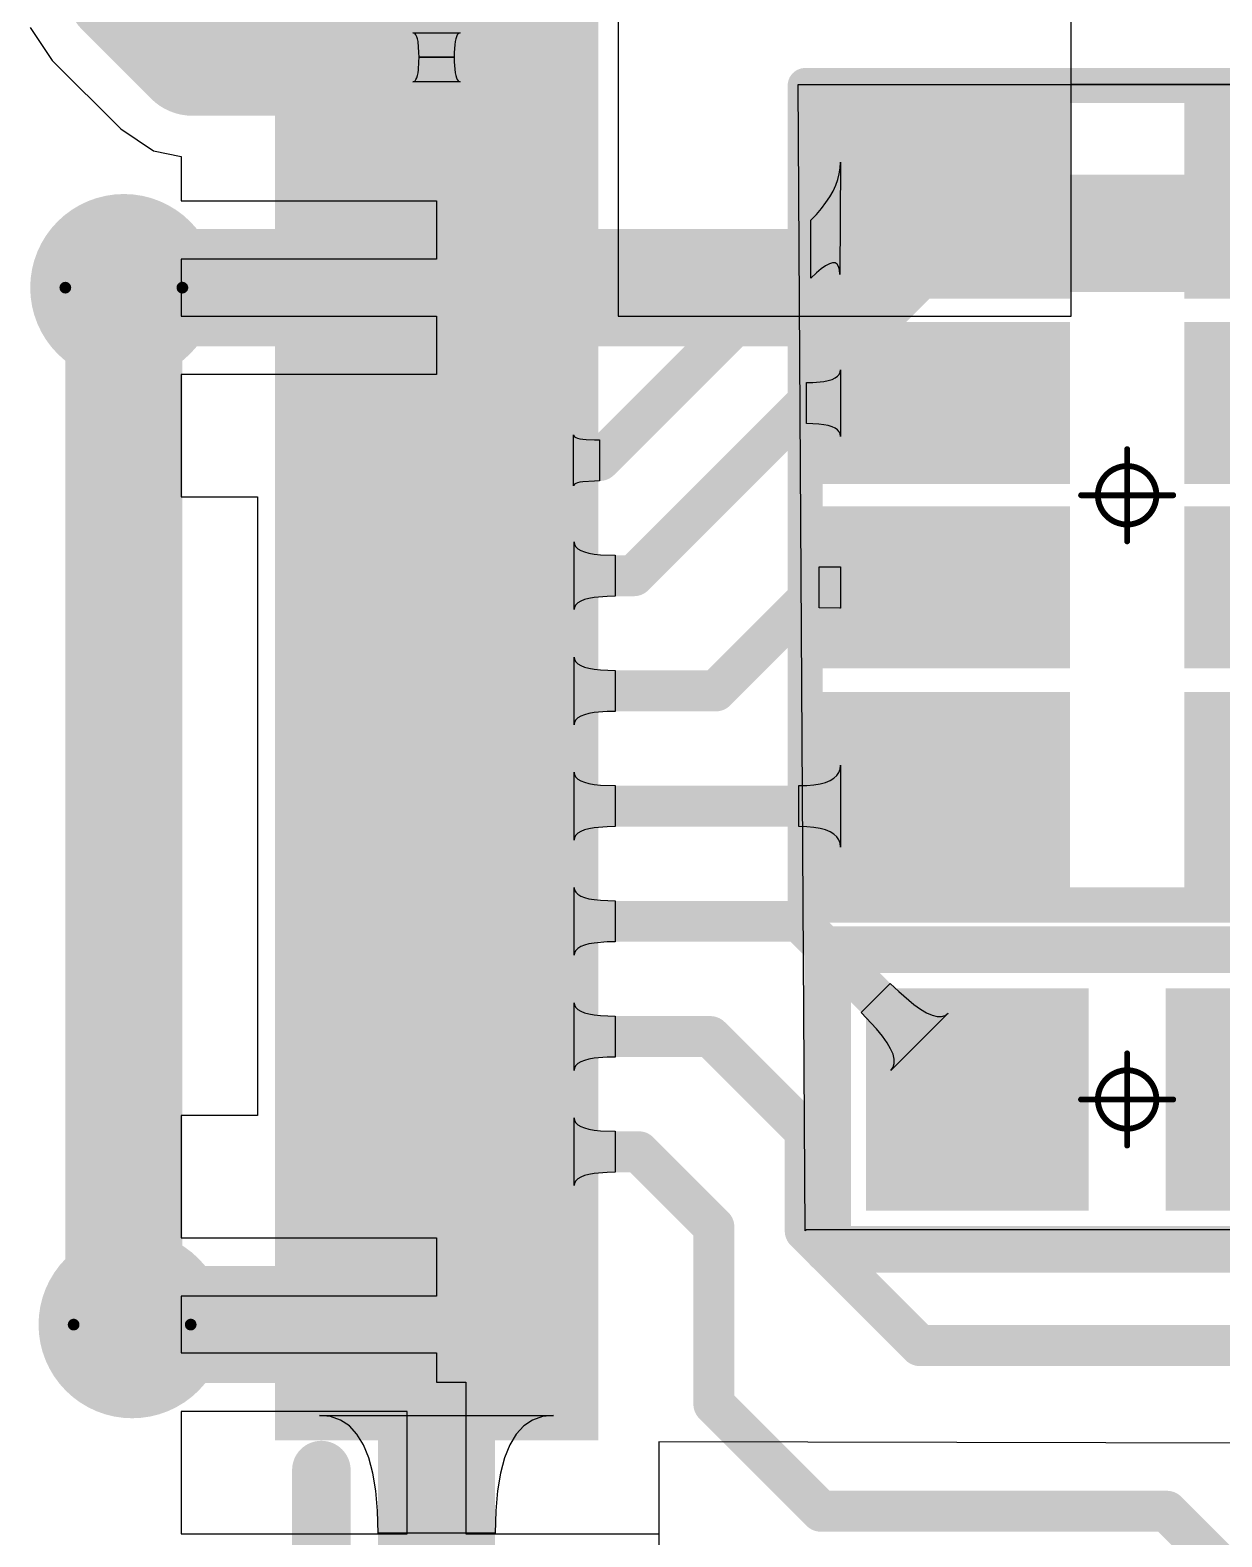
# Model space of a CAD drawing. Header units: millimetres. Extents: x -1.72 to 0.75, y -0.35 to 1.04.
# Drawn here: x 0.1426 to 0.3462, y 0.2206 to 0.4781 of the extents above; entities that cross this region are included whole.
import ezdxf

# ---------------------------------------------------------------- set-up
doc = ezdxf.new("R2010")
doc.units = ezdxf.units.MM
doc.header["$MEASUREMENT"] = 0
for name, color, linetype in [('BottomLayer', 5, 'Continuous'), ('BottomSolder', 6, 'Continuous'), ('DrillDrawing', 1, 'Continuous'), ('Mechanical15', 56, 'Continuous'), ('MultiLayer', 9, 'Continuous'), ('TopLayer', 1, 'Continuous'), ('TopOverlay', 2, 'Continuous'), ('TopPaste', 8, 'Continuous'), ('TopSolder', 216, 'Continuous'), ('ViaHoleLayer', 16, 'Continuous')]:
    doc.layers.add(name, color=color, linetype=linetype)

# ---------------------------------------------------------------- blocks, each defined once
blk = doc.blocks.new('R_0603_L_43')
at = {"layer": 'Mechanical15', "const_width": 0.001}
for points in [[(0, -0.007874), (0, 0.007874)], [(-0.007874, 0), (0.007874, 0)]]:
    blk.add_lwpolyline(points, dxfattribs=at)
at = {"layer": 'Mechanical15'}
for points, const_width in [([(-0.00025, 0.007874, 1), (0.00025, 0.007874, 1)], 0.0005), ([(0.005, 0, 1), (-0.005, 0, 1)], 0.001), ([(-0.008124, 0, 1), (-0.007624, 0, 1)], 0.0005), ([(-0.00525, 0, 1), (-0.00475, 0, 1)], 0.0005), ([(0.00475, 0, 1), (0.00525, 0, 1)], 0.0005), ([(0.007624, 0, 1), (0.008124, 0, 1)], 0.0005), ([(-0.00025, -0.007874, 1), (0.00025, -0.007874, 1)], 0.0005)]:
    blk.add_lwpolyline(points, format="xyb", close=True, dxfattribs=dict(at, const_width=const_width))
at = {"layer": 'TopLayer'}
for points in [[(-0.0405938, -0.0150032), (-0.0105938, -0.0150032), (-0.0405938, 0.0149968), (-0.0105938, 0.0149968)], [(0.0105874, -0.0150032), (0.0405874, -0.0150032), (0.0105874, 0.0149968), (0.0405874, 0.0149968)]]:
    blk.add_solid(points, dxfattribs=at)
at = {"layer": 'TopOverlay', "const_width": 0.008}
for points in [[(-0.0511843, -0.0255938), (-0.0511843, 0.0255874)], [(-0.0511843, 0.0255874), (0.0511779, 0.0255874)], [(0.0511779, -0.0255938), (0.0511779, 0.0255874)], [(-0.0511843, -0.0255938), (0.0511779, -0.0255938)]]:
    blk.add_lwpolyline(points, dxfattribs=at)
at = {"layer": 'TopOverlay', "const_width": 0.004}
for points in [[(-0.0531843, 0.0255874, 1), (-0.0491843, 0.0255874, 1)], [(-0.0531843, 0.0255874, 1), (-0.0491843, 0.0255874, 1)], [(0.0491779, 0.0255874, 1), (0.0531779, 0.0255874, 1)], [(0.0491779, 0.0255874, 1), (0.0531779, 0.0255874, 1)], [(-0.0531843, -0.0255938, 1), (-0.0491843, -0.0255938, 1)], [(-0.0531843, -0.0255938, 1), (-0.0491843, -0.0255938, 1)], [(0.0491779, -0.0255938, 1), (0.0531779, -0.0255938, 1)], [(0.0491779, -0.0255938, 1), (0.0531779, -0.0255938, 1)]]:
    blk.add_lwpolyline(points, format="xyb", close=True, dxfattribs=at)
at = {"layer": 'TopPaste'}
for points in [[(-0.0405938, -0.0150032), (-0.0105938, -0.0150032), (-0.0405938, 0.0149968), (-0.0105938, 0.0149968)], [(0.0105874, -0.0150032), (0.0405874, -0.0150032), (0.0105874, 0.0149968), (0.0405874, 0.0149968)]]:
    blk.add_solid(points, dxfattribs=at)
at = {"layer": 'TopSolder'}
for points in [[(-0.0445938, -0.0190032), (-0.0065938, -0.0190032), (-0.0445938, 0.0189968), (-0.0065938, 0.0189968)], [(0.0065874, -0.0190032), (0.0445874, -0.0190032), (0.0065874, 0.0189968), (0.0445874, 0.0189968)]]:
    blk.add_solid(points, dxfattribs=at)
blk = doc.blocks.new('RCA_8P4R_0603_44')
at = {"layer": 'Mechanical15', "const_width": 0.001}
for points in [[(0, -0.007874), (0, 0.007874)], [(0.007874, 0), (-0.007874, 0)]]:
    blk.add_lwpolyline(points, dxfattribs=at)
at = {"layer": 'Mechanical15'}
for points, const_width in [([(-0.00025, 0.007874, 1), (0.00025, 0.007874, 1)], 0.0005), ([(0.005, 0, 1), (-0.005, 0, 1)], 0.001), ([(-0.008124, 0, 1), (-0.007624, 0, 1)], 0.0005), ([(-0.00525, 0, 1), (-0.00475, 0, 1)], 0.0005), ([(0.00475, 0, 1), (0.00525, 0, 1)], 0.0005), ([(0.007624, 0, 1), (0.008124, 0, 1)], 0.0005), ([(-0.00025, -0.007874, 1), (0.00025, -0.007874, 1)], 0.0005)]:
    blk.add_lwpolyline(points, format="xyb", close=True, dxfattribs=dict(at, const_width=const_width))
at = {"layer": 'TopLayer'}
for points in [[(-0.0375985, 0.0492125), (-0.0631891, 0.0492125), (-0.0375985, 0.0137795), (-0.0631891, 0.0137795)], [(-0.0059056, 0.0492125), (-0.0255906, 0.0492125), (-0.0059056, 0.0137795), (-0.0255906, 0.0137795)], [(0.0255905, 0.0492125), (0.0059055, 0.0492125), (0.0255905, 0.0137795), (0.0059055, 0.0137795)], [(0.063189, 0.0492125), (0.0375984, 0.0492125), (0.063189, 0.0137795), (0.0375984, 0.0137795)], [(-0.0375985, -0.0137796), (-0.0631891, -0.0137796), (-0.0375985, -0.0492126), (-0.0631891, -0.0492126)], [(-0.0059056, -0.0137796), (-0.0255906, -0.0137796), (-0.0059056, -0.0492126), (-0.0255906, -0.0492126)], [(0.0255905, -0.0137796), (0.0059055, -0.0137796), (0.0255905, -0.0492126), (0.0059055, -0.0492126)], [(0.063189, -0.0137796), (0.0375984, -0.0137796), (0.063189, -0.0492126), (0.0375984, -0.0492126)]]:
    blk.add_solid(points, dxfattribs=at)
at = {"layer": 'TopOverlay', "const_width": 0.006}
for points in [[(-0.07, -0.055), (-0.07, 0.055)], [(0.07, 0.055), (-0.07, 0.055)], [(0.07, -0.055), (0.07, 0.055)], [(0.07, -0.055), (-0.07, -0.055)]]:
    blk.add_lwpolyline(points, dxfattribs=at)
at = {"layer": 'TopOverlay', "const_width": 0.003}
for points in [[(-0.0715, 0.055, 1), (-0.0685, 0.055, 1)], [(-0.0715, 0.055, 1), (-0.0685, 0.055, 1)], [(0.0685, 0.055, 1), (0.0715, 0.055, 1)], [(0.0685, 0.055, 1), (0.0715, 0.055, 1)], [(-0.0715, -0.055, 1), (-0.0685, -0.055, 1)], [(-0.0715, -0.055, 1), (-0.0685, -0.055, 1)], [(0.0685, -0.055, 1), (0.0715, -0.055, 1)], [(0.0685, -0.055, 1), (0.0715, -0.055, 1)]]:
    blk.add_lwpolyline(points, format="xyb", close=True, dxfattribs=at)
at = {"layer": 'TopPaste'}
for points in [[(-0.0375985, 0.0492125), (-0.0631891, 0.0492125), (-0.0375985, 0.0137795), (-0.0631891, 0.0137795)], [(-0.0059056, 0.0492125), (-0.0255906, 0.0492125), (-0.0059056, 0.0137795), (-0.0255906, 0.0137795)], [(0.0255905, 0.0492125), (0.0059055, 0.0492125), (0.0255905, 0.0137795), (0.0059055, 0.0137795)], [(0.063189, 0.0492125), (0.0375984, 0.0492125), (0.063189, 0.0137795), (0.0375984, 0.0137795)], [(-0.0375985, -0.0137796), (-0.0631891, -0.0137796), (-0.0375985, -0.0492126), (-0.0631891, -0.0492126)], [(-0.0059056, -0.0137796), (-0.0255906, -0.0137796), (-0.0059056, -0.0492126), (-0.0255906, -0.0492126)], [(0.0255905, -0.0137796), (0.0059055, -0.0137796), (0.0255905, -0.0492126), (0.0059055, -0.0492126)], [(0.063189, -0.0137796), (0.0375984, -0.0137796), (0.063189, -0.0492126), (0.0375984, -0.0492126)]]:
    blk.add_solid(points, dxfattribs=at)
at = {"layer": 'TopSolder'}
for points in [[(-0.0335985, 0.0532125), (-0.0671891, 0.0532125), (-0.0335985, 0.0097795), (-0.0671891, 0.0097795)], [(-0.0019056, 0.0532125), (-0.0295906, 0.0532125), (-0.0019056, 0.0097795), (-0.0295906, 0.0097795)], [(0.0295905, 0.0532125), (0.0019055, 0.0532125), (0.0295905, 0.0097795), (0.0019055, 0.0097795)], [(0.067189, 0.0532125), (0.0335984, 0.0532125), (0.067189, 0.0097795), (0.0335984, 0.0097795)], [(-0.0335985, -0.0097796), (-0.0671891, -0.0097796), (-0.0335985, -0.0532126), (-0.0671891, -0.0532126)], [(-0.0019056, -0.0097796), (-0.0295906, -0.0097796), (-0.0019056, -0.0532126), (-0.0295906, -0.0532126)], [(0.0295905, -0.0097796), (0.0019055, -0.0097796), (0.0295905, -0.0532126), (0.0019055, -0.0532126)], [(0.067189, -0.0097796), (0.0335984, -0.0097796), (0.067189, -0.0532126), (0.0335984, -0.0532126)]]:
    blk.add_solid(points, dxfattribs=at)
blk = doc.blocks.new('FPC_SMD_P0_50_14P_QCHF_SM_H2_0_45')
at = {"layer": 'TopLayer'}
for points in [[(-0.1220445, -0.038388), (-0.1338555, -0.038388), (-0.1220445, -0.085632), (-0.1338555, -0.085632)], [(-0.1023645, -0.038388), (-0.1141755, -0.038388), (-0.1023645, -0.085632), (-0.1141755, -0.085632)], [(-0.0826745, -0.038388), (-0.0944855, -0.038388), (-0.0826745, -0.085632), (-0.0944855, -0.085632)], [(-0.0629945, -0.038388), (-0.0748055, -0.038388), (-0.0629945, -0.085632), (-0.0748055, -0.085632)], [(-0.0433045, -0.038388), (-0.0551155, -0.038388), (-0.0433045, -0.085632), (-0.0551155, -0.085632)], [(-0.0236245, -0.038388), (-0.0354355, -0.038388), (-0.0236245, -0.085632), (-0.0354355, -0.085632)], [(-0.0039345, -0.038388), (-0.0157455, -0.038388), (-0.0039345, -0.085632), (-0.0157455, -0.085632)], [(0.0157455, -0.038388), (0.0039345, -0.038388), (0.0157455, -0.085632), (0.0039345, -0.085632)], [(0.0354355, -0.038388), (0.0236245, -0.038388), (0.0354355, -0.085632), (0.0236245, -0.085632)], [(0.0551155, -0.038388), (0.0433045, -0.038388), (0.0551155, -0.085632), (0.0433045, -0.085632)], [(0.0748055, -0.038388), (0.0629945, -0.038388), (0.0748055, -0.085632), (0.0629945, -0.085632)], [(0.0944855, -0.038388), (0.0826745, -0.038388), (0.0944855, -0.085632), (0.0826745, -0.085632)], [(0.1141755, -0.038388), (0.1023645, -0.038388), (0.1141755, -0.085632), (0.1023645, -0.085632)]]:
    blk.add_solid(points, dxfattribs=at)
at = {"layer": 'TopOverlay', "const_width": 0.01}
blk.add_lwpolyline([(-0.208662, -0.042325), (-0.142959, -0.042325)], dxfattribs=at)
at = {"layer": 'TopOverlay', "const_width": 0.005}
blk.add_lwpolyline([(-0.145459, -0.042325, 1), (-0.140459, -0.042325, 1)], format="xyb", close=True, dxfattribs=at)
at = {"layer": 'TopPaste'}
for points in [[(-0.1220445, -0.038388), (-0.1338555, -0.038388), (-0.1220445, -0.085632), (-0.1338555, -0.085632)], [(-0.1023645, -0.038388), (-0.1141755, -0.038388), (-0.1023645, -0.085632), (-0.1141755, -0.085632)], [(-0.0826745, -0.038388), (-0.0944855, -0.038388), (-0.0826745, -0.085632), (-0.0944855, -0.085632)], [(-0.0629945, -0.038388), (-0.0748055, -0.038388), (-0.0629945, -0.085632), (-0.0748055, -0.085632)], [(-0.0433045, -0.038388), (-0.0551155, -0.038388), (-0.0433045, -0.085632), (-0.0551155, -0.085632)], [(-0.0236245, -0.038388), (-0.0354355, -0.038388), (-0.0236245, -0.085632), (-0.0354355, -0.085632)], [(-0.0039345, -0.038388), (-0.0157455, -0.038388), (-0.0039345, -0.085632), (-0.0157455, -0.085632)], [(0.0157455, -0.038388), (0.0039345, -0.038388), (0.0157455, -0.085632), (0.0039345, -0.085632)], [(0.0354355, -0.038388), (0.0236245, -0.038388), (0.0354355, -0.085632), (0.0236245, -0.085632)], [(0.0551155, -0.038388), (0.0433045, -0.038388), (0.0551155, -0.085632), (0.0433045, -0.085632)], [(0.0748055, -0.038388), (0.0629945, -0.038388), (0.0748055, -0.085632), (0.0629945, -0.085632)], [(0.0944855, -0.038388), (0.0826745, -0.038388), (0.0944855, -0.085632), (0.0826745, -0.085632)], [(0.1141755, -0.038388), (0.1023645, -0.038388), (0.1141755, -0.085632), (0.1023645, -0.085632)]]:
    blk.add_solid(points, dxfattribs=at)
at = {"layer": 'TopSolder'}
for points in [[(-0.1180445, -0.034388), (-0.1378555, -0.034388), (-0.1180445, -0.089632), (-0.1378555, -0.089632)], [(-0.0983645, -0.034388), (-0.1181755, -0.034388), (-0.0983645, -0.089632), (-0.1181755, -0.089632)], [(-0.0786745, -0.034388), (-0.0984855, -0.034388), (-0.0786745, -0.089632), (-0.0984855, -0.089632)], [(-0.0589945, -0.034388), (-0.0788055, -0.034388), (-0.0589945, -0.089632), (-0.0788055, -0.089632)], [(-0.0393045, -0.034388), (-0.0591155, -0.034388), (-0.0393045, -0.089632), (-0.0591155, -0.089632)], [(-0.0196245, -0.034388), (-0.0394355, -0.034388), (-0.0196245, -0.089632), (-0.0394355, -0.089632)], [(6.55e-05, -0.034388), (-0.0197455, -0.034388), (6.55e-05, -0.089632), (-0.0197455, -0.089632)], [(0.0197455, -0.034388), (-6.55e-05, -0.034388), (0.0197455, -0.089632), (-6.55e-05, -0.089632)], [(0.0394355, -0.034388), (0.0196245, -0.034388), (0.0394355, -0.089632), (0.0196245, -0.089632)], [(0.0591155, -0.034388), (0.0393045, -0.034388), (0.0591155, -0.089632), (0.0393045, -0.089632)], [(0.0788055, -0.034388), (0.0589945, -0.034388), (0.0788055, -0.089632), (0.0589945, -0.089632)], [(0.0984855, -0.034388), (0.0786745, -0.034388), (0.0984855, -0.089632), (0.0786745, -0.089632)], [(0.1181755, -0.034388), (0.0983645, -0.034388), (0.1181755, -0.089632), (0.0983645, -0.089632)]]:
    blk.add_solid(points, dxfattribs=at)

msp = doc.modelspace()

# ---------------------------------------------------------------- linework, layer by layer
at = {"layer": 'BottomLayer', "const_width": 0.02}
for points in [[(0.2839919, 0.434055), (0.2932702, 0.4433333)], [(0.2932702, 0.4433333), (0.4357476, 0.4433333)], [(0.1585785, 0.434055), (0.2839919, 0.434055)]]:
    msp.add_lwpolyline(points, dxfattribs=at)
at = {"layer": 'BottomLayer'}
for points, const_width in [([(0.2882702, 0.4433333, 1), (0.2982702, 0.4433333, 1)], 0.01), ([(0.2882702, 0.4433333, 1), (0.2982702, 0.4433333, 1)], 0.01), ([(0.1525785, 0.434055, 1), (0.1645785, 0.434055, 1)], 0.012), ([(0.1535785, 0.434055, 1), (0.1635785, 0.434055, 1)], 0.01), ([(0.2789919, 0.434055, 1), (0.2889919, 0.434055, 1)], 0.01), ([(0.2789919, 0.434055, 1), (0.2889919, 0.434055, 1)], 0.01), ([(0.154, 0.25689, 1), (0.166, 0.25689, 1)], 0.012)]:
    msp.add_lwpolyline(points, format="xyb", close=True, dxfattribs=dict(at, const_width=const_width))
at = {"layer": 'BottomSolder', "const_width": 0.016}
for points in [[(0.1505785, 0.434055, 1), (0.1665785, 0.434055, 1)], [(0.152, 0.25689, 1), (0.168, 0.25689, 1)]]:
    msp.add_lwpolyline(points, format="xyb", close=True, dxfattribs=at)
at = {"layer": 'DrillDrawing'}
for points, const_width in [([(0.1685785, 0.434055, 1), (0.1485785, 0.434055, 1)], 0.002), ([(0.1480785, 0.434055, 1), (0.1490785, 0.434055, 1)], 0.001), ([(0.1680785, 0.434055, 1), (0.1690785, 0.434055, 1)], 0.001), ([(0.17, 0.25689, 1), (0.15, 0.25689, 1)], 0.002), ([(0.1495, 0.25689, 1), (0.1505, 0.25689, 1)], 0.001), ([(0.1695, 0.25689, 1), (0.1705, 0.25689, 1)], 0.001)]:
    msp.add_lwpolyline(points, format="xyb", close=True, dxfattribs=dict(at, const_width=const_width))
at = {"layer": 'MultiLayer', "const_width": 0.012}
for points in [[(0.1525785, 0.434055, 1), (0.1645785, 0.434055, 1)], [(0.154, 0.25689, 1), (0.166, 0.25689, 1)]]:
    msp.add_lwpolyline(points, format="xyb", close=True, dxfattribs=at)
at = {"layer": 'TopLayer'}
for p, q in [((0.3204094, 0.4292116), (0.3204094, 0.5079532)), ((0.3204094, 0.4687743), (0.3204094, 0.5079532)), ((0.2430347, 0.4912192), (0.2430347, 0.4292116)), ((0.1425649, 0.4785077), (0.1463222, 0.4728845)), ((0.2081546, 0.4775592), (0.207954, 0.477601)), ((0.207954, 0.477601), (0.216066, 0.477601)), ((0.2083342, 0.477434), (0.2081546, 0.4775592)), ((0.2084926, 0.4772252), (0.2083342, 0.477434)), ((0.2086298, 0.4769328), (0.2084926, 0.4772252)), ((0.208746, 0.476557), (0.2086298, 0.4769328)), ((0.208841, 0.4760976), (0.208746, 0.476557)), ((0.215274, 0.476557), (0.215179, 0.4760976)), ((0.2153902, 0.4769328), (0.215274, 0.476557)), ((0.2155274, 0.4772252), (0.2153902, 0.4769328)), ((0.2156858, 0.477434), (0.2155274, 0.4772252)), ((0.2158654, 0.4775592), (0.2156858, 0.477434)), ((0.216066, 0.477601), (0.2158654, 0.4775592)), ((0.2089994, 0.4742184), (0.208841, 0.4760976)), ((0.20901, 0.473425), (0.2089994, 0.4742184)), ((0.2150206, 0.4742184), (0.21501, 0.473425)), ((0.215105, 0.4755548), (0.2150206, 0.4742184)), ((0.215179, 0.4760976), (0.215105, 0.4755548)), ((0.1463222, 0.4728845), (0.158038, 0.4611687)), ((0.2088407, 0.4707511), (0.2089148, 0.4712942)), ((0.2089148, 0.4712942), (0.2089994, 0.4726312)), ((0.2089994, 0.4726312), (0.20901, 0.473425)), ((0.21501, 0.473425), (0.20901, 0.473425)), ((0.20901, 0.473425), (0.21501, 0.473425)), ((0.21501, 0.473425), (0.21201, 0.473425)), ((0.21201, 0.473425), (0.21201, 0.473425)), ((0.21201, 0.473425), (0.21501, 0.473425)), ((0.21501, 0.473425), (0.21201, 0.473425)), ((0.21201, 0.473425), (0.21201, 0.473425)), ((0.21201, 0.473425), (0.21501, 0.473425)), ((0.21501, 0.473425), (0.21501, 0.473425)), ((0.21501, 0.473425), (0.21501, 0.473425)), ((0.21501, 0.473425), (0.21501, 0.473425)), ((0.21501, 0.473425), (0.21501, 0.473425)), ((0.21501, 0.473425), (0.21501, 0.473425)), ((0.21501, 0.473425), (0.21501, 0.473425)), ((0.21501, 0.473425), (0.21501, 0.473425)), ((0.21501, 0.473425), (0.21501, 0.473425)), ((0.21501, 0.473425), (0.21501, 0.473425)), ((0.21501, 0.473425), (0.21501, 0.473425)), ((0.21501, 0.473425), (0.2150206, 0.4726312)), ((0.21501, 0.473425), (0.21501, 0.473425)), ((0.21501, 0.473425), (0.21501, 0.473425)), ((0.21501, 0.473425), (0.21501, 0.473425)), ((0.21501, 0.473425), (0.21501, 0.473425)), ((0.21501, 0.473425), (0.21501, 0.473425)), ((0.21501, 0.473425), (0.21501, 0.473425)), ((0.21501, 0.473425), (0.21501, 0.473425)), ((0.21501, 0.473425), (0.21501, 0.473425)), ((0.21501, 0.473425), (0.21501, 0.473425)), ((0.21501, 0.473425), (0.21501, 0.473425)), ((0.2150206, 0.4726312), (0.2151793, 0.4707511)), ((0.207952, 0.469247), (0.208153, 0.4692888)), ((0.216068, 0.469247), (0.207952, 0.469247)), ((0.208153, 0.4692888), (0.2083329, 0.4694141)), ((0.2083329, 0.4694141), (0.2084916, 0.469623)), ((0.2084916, 0.469623), (0.2086291, 0.4699155)), ((0.2086291, 0.4699155), (0.2087455, 0.4702915)), ((0.2087455, 0.4702915), (0.2088407, 0.4707511)), ((0.2151793, 0.4707511), (0.2152745, 0.4702915)), ((0.2152745, 0.4702915), (0.2153909, 0.4699155)), ((0.2153909, 0.4699155), (0.2155284, 0.469623)), ((0.2155284, 0.469623), (0.2156871, 0.4694141)), ((0.2156871, 0.4694141), (0.215867, 0.4692888)), ((0.215867, 0.4692888), (0.216068, 0.469247)), ((0.275, 0.2729018), (0.2737874, 0.4687743)), ((0.2737874, 0.4687743), (0.3862125, 0.4687743)), ((0.3862125, 0.4687743), (0.3204094, 0.4687743)), ((0.158038, 0.4611687), (0.1636612, 0.4574114)), ((0.1636612, 0.4574114), (0.168388, 0.4564712)), ((0.168388, 0.4564712), (0.168388, 0.4488964)), ((0.2805583, 0.4525401), (0.2808149, 0.4535211)), ((0.2808149, 0.4535211), (0.2809712, 0.4544985)), ((0.2810274, 0.4554723), (0.2809074, 0.4363037)), ((0.2809712, 0.4544985), (0.2810274, 0.4554723)), ((0.2791877, 0.4495756), (0.2797448, 0.4505673)), ((0.2797448, 0.4505673), (0.2802016, 0.4515555)), ((0.2802016, 0.4515555), (0.2805583, 0.4525401)), ((0.168388, 0.4488964), (0.2120101, 0.4488964)), ((0.2120101, 0.4488964), (0.2120101, 0.4388964)), ((0.277773, 0.4475814), (0.2785304, 0.4485803)), ((0.2785304, 0.4485803), (0.2791877, 0.4495756)), ((0.2759577, 0.4455728), (0.2769154, 0.4465789)), ((0.2759577, 0.4356733), (0.2759577, 0.4455728)), ((0.2769154, 0.4465789), (0.277773, 0.4475814)), ((0.2120101, 0.4388964), (0.168388, 0.4388964)), ((0.168388, 0.4388964), (0.168388, 0.4292116)), ((0.278482, 0.4378089), (0.2777396, 0.4372824)), ((0.2791255, 0.43815), (0.278482, 0.4378089)), ((0.27967, 0.4383058), (0.2791255, 0.43815)), ((0.2801154, 0.4382761), (0.27967, 0.4383058)), ((0.2804619, 0.4380611), (0.2801154, 0.4382761)), ((0.2807094, 0.4376607), (0.2804619, 0.4380611)), ((0.2808579, 0.4370749), (0.2807094, 0.4376607)), ((0.2768981, 0.4365706), (0.2759577, 0.4356733)), ((0.2777396, 0.4372824), (0.2768981, 0.4365706)), ((0.2809074, 0.4363037), (0.2808579, 0.4370749)), ((0.168388, 0.4292116), (0.2120099, 0.4292116)), ((0.2120099, 0.4292116), (0.2120099, 0.4192116)), ((0.2430347, 0.4292116), (0.3204094, 0.4292116)), ((0.2807947, 0.4192391), (0.2809692, 0.4196125)), ((0.2809692, 0.4196125), (0.2810274, 0.4200299)), ((0.2810274, 0.4200299), (0.2810274, 0.4086367)), ((0.2120099, 0.4192116), (0.168388, 0.4192116)), ((0.168388, 0.4192116), (0.168388, 0.417991)), ((0.168388, 0.417991), (0.168388, 0.398306)), ((0.2752108, 0.4178333), (0.276316, 0.4178553)), ((0.2752108, 0.4108333), (0.2752108, 0.4178333)), ((0.276316, 0.4178553), (0.2781773, 0.418031)), ((0.2781773, 0.418031), (0.2789334, 0.4181848)), ((0.2789334, 0.4181848), (0.2795732, 0.4183824)), ((0.2795732, 0.4183824), (0.2800967, 0.4186241)), ((0.2800967, 0.4186241), (0.2805039, 0.4189096)), ((0.2805039, 0.4189096), (0.2807947, 0.4192391)), ((0.276316, 0.4108113), (0.2752108, 0.4108333)), ((0.2773048, 0.4107454), (0.276316, 0.4108113)), ((0.2781773, 0.4106356), (0.2773048, 0.4107454)), ((0.2789334, 0.4104818), (0.2781773, 0.4106356)), ((0.2795732, 0.4102842), (0.2789334, 0.4104818)), ((0.2800967, 0.4100425), (0.2795732, 0.4102842)), ((0.2805039, 0.409757), (0.2800967, 0.4100425)), ((0.2807947, 0.4094275), (0.2805039, 0.409757)), ((0.2809692, 0.4090541), (0.2807947, 0.4094275)), ((0.235392, 0.4001774), (0.235392, 0.4088826)), ((0.235392, 0.4088826), (0.2354367, 0.4087206)), ((0.2354367, 0.4087206), (0.2355709, 0.4085757)), ((0.2355709, 0.4085757), (0.2357945, 0.4084478)), ((0.2357945, 0.4084478), (0.2361076, 0.4083369)), ((0.2361076, 0.4083369), (0.2365102, 0.4082432)), ((0.2365102, 0.4082432), (0.2370021, 0.4081664)), ((0.2370021, 0.4081664), (0.2375836, 0.4081067)), ((0.2375836, 0.4081067), (0.2390148, 0.4080385)), ((0.2390148, 0.4080385), (0.2398646, 0.40803)), ((0.2398646, 0.40803), (0.2398646, 0.40103)), ((0.2810274, 0.4086367), (0.2809692, 0.4090541)), ((0.2354367, 0.4003394), (0.235392, 0.4001774)), ((0.2355709, 0.4004843), (0.2354367, 0.4003394)), ((0.2357945, 0.4006122), (0.2355709, 0.4004843)), ((0.2361076, 0.4007231), (0.2357945, 0.4006122)), ((0.2365102, 0.4008168), (0.2361076, 0.4007231)), ((0.2370021, 0.4008936), (0.2365102, 0.4008168)), ((0.2390148, 0.4010215), (0.2370021, 0.4008936)), ((0.2398646, 0.40103), (0.2390148, 0.4010215)), ((0.168388, 0.398306), (0.181388, 0.398306)), ((0.181388, 0.398306), (0.181388, 0.371936)), ((0.235512, 0.379056), (0.235512, 0.390627)), ((0.235512, 0.390627), (0.235582, 0.3901925)), ((0.235582, 0.3901925), (0.235792, 0.3898037)), ((0.235792, 0.3898037), (0.236142, 0.3894606)), ((0.236142, 0.3894606), (0.236632, 0.3891633)), ((0.236632, 0.3891633), (0.237262, 0.3889118)), ((0.237262, 0.3889118), (0.238032, 0.3887059)), ((0.238032, 0.3887059), (0.238942, 0.3885458)), ((0.238942, 0.3885458), (0.239992, 0.3884315)), ((0.239992, 0.3884315), (0.242512, 0.38834)), ((0.242512, 0.38834), (0.242512, 0.38134)), ((0.2773844, 0.3863372), (0.2810274, 0.3863602)), ((0.2773844, 0.3793372), (0.2773844, 0.3863372)), ((0.2810274, 0.3863602), (0.2810274, 0.3793142)), ((0.238942, 0.3811344), (0.238032, 0.3809746)), ((0.241182, 0.3813172), (0.238942, 0.3811344)), ((0.242512, 0.38134), (0.241182, 0.3813172)), ((0.235582, 0.37949), (0.235512, 0.379056)), ((0.235792, 0.3798782), (0.235582, 0.37949)), ((0.236142, 0.3802208), (0.235792, 0.3798782)), ((0.236632, 0.3805178), (0.236142, 0.3802208)), ((0.237262, 0.380769), (0.236632, 0.3805178)), ((0.238032, 0.3809746), (0.237262, 0.380769)), ((0.2808817, 0.3793225), (0.2773844, 0.3793372)), ((0.280991, 0.3793186), (0.2808817, 0.3793225)), ((0.2810274, 0.3793142), (0.280991, 0.3793186)), ((0.181388, 0.371936), (0.181388, 0.332566)), ((0.235512, 0.359371), (0.235512, 0.370942)), ((0.235512, 0.370942), (0.235582, 0.3705084)), ((0.235582, 0.3705084), (0.235792, 0.3701205)), ((0.235792, 0.3701205), (0.236142, 0.3697782)), ((0.236142, 0.3697782), (0.236632, 0.3694815)), ((0.236632, 0.3694815), (0.237262, 0.3692305)), ((0.237262, 0.3692305), (0.238032, 0.3690251)), ((0.238032, 0.3690251), (0.238942, 0.3688654)), ((0.238942, 0.3688654), (0.239992, 0.3687513)), ((0.239992, 0.3687513), (0.242512, 0.36866)), ((0.242512, 0.36866), (0.242512, 0.36166)), ((0.236142, 0.3605384), (0.235792, 0.360195)), ((0.236632, 0.360836), (0.236142, 0.3605384)), ((0.237262, 0.3610878), (0.236632, 0.360836)), ((0.238032, 0.3612938), (0.237262, 0.3610878)), ((0.238942, 0.361454), (0.238032, 0.3612938)), ((0.241182, 0.3616371), (0.238942, 0.361454)), ((0.242512, 0.36166), (0.241182, 0.3616371)), ((0.235582, 0.3598059), (0.235512, 0.359371)), ((0.235792, 0.360195), (0.235582, 0.3598059)), ((0.235512, 0.339686), (0.235512, 0.351257)), ((0.235512, 0.351257), (0.235582, 0.3508228)), ((0.235582, 0.3508228), (0.235792, 0.3504342)), ((0.235792, 0.3504342), (0.236142, 0.3500914)), ((0.2792474, 0.3498465), (0.2798882, 0.3502315)), ((0.2798882, 0.3502315), (0.2803866, 0.3506865)), ((0.2803866, 0.3506865), (0.2807426, 0.3512115)), ((0.2807426, 0.3512115), (0.2809562, 0.3518065)), ((0.2809562, 0.3518065), (0.2810274, 0.3524715)), ((0.2810274, 0.3524715), (0.2810274, 0.3384715)), ((0.236142, 0.3500914), (0.236632, 0.3497943)), ((0.236632, 0.3497943), (0.237262, 0.3495429)), ((0.237262, 0.3495429), (0.238032, 0.3493372)), ((0.238032, 0.3493372), (0.238942, 0.3491772)), ((0.238942, 0.3491772), (0.239992, 0.3490629)), ((0.239992, 0.3490629), (0.242512, 0.3489715)), ((0.242512, 0.3489715), (0.242512, 0.3419715)), ((0.2739074, 0.3489715), (0.2752602, 0.3490065)), ((0.2739074, 0.3419715), (0.2739074, 0.3489715)), ((0.2752602, 0.3490065), (0.2764706, 0.3491115)), ((0.2764706, 0.3491115), (0.2775386, 0.3492865)), ((0.2775386, 0.3492865), (0.2784642, 0.3495315)), ((0.2784642, 0.3495315), (0.2792474, 0.3498465)), ((0.235582, 0.3401202), (0.235512, 0.339686)), ((0.235792, 0.3405088), (0.235582, 0.3401202)), ((0.236142, 0.3408516), (0.235792, 0.3405088)), ((0.236632, 0.3411487), (0.236142, 0.3408516)), ((0.237262, 0.3414001), (0.236632, 0.3411487)), ((0.238032, 0.3416058), (0.237262, 0.3414001)), ((0.238942, 0.3417658), (0.238032, 0.3416058)), ((0.241182, 0.3419486), (0.238942, 0.3417658)), ((0.242512, 0.3419715), (0.241182, 0.3419486)), ((0.2752602, 0.3419365), (0.2739074, 0.3419715)), ((0.2764706, 0.3418315), (0.2752602, 0.3419365)), ((0.2775386, 0.3416565), (0.2764706, 0.3418315)), ((0.2784642, 0.3414115), (0.2775386, 0.3416565)), ((0.2792474, 0.3410965), (0.2784642, 0.3414115)), ((0.2798882, 0.3407115), (0.2792474, 0.3410965)), ((0.2803866, 0.3402565), (0.2798882, 0.3407115)), ((0.2807426, 0.3397315), (0.2803866, 0.3402565)), ((0.2809562, 0.3391365), (0.2807426, 0.3397315)), ((0.2810274, 0.3384715), (0.2809562, 0.3391365)), ((0.181388, 0.332566), (0.181388, 0.292637)), ((0.235512, 0.320001), (0.235512, 0.331572)), ((0.235512, 0.331572), (0.235582, 0.3311384)), ((0.235582, 0.3311384), (0.235792, 0.3307505)), ((0.235792, 0.3307505), (0.236142, 0.3304082)), ((0.236142, 0.3304082), (0.236632, 0.3301115)), ((0.236632, 0.3301115), (0.237262, 0.3298605)), ((0.237262, 0.3298605), (0.238032, 0.3296551)), ((0.238032, 0.3296551), (0.238942, 0.3294954)), ((0.238942, 0.3294954), (0.239992, 0.3293813)), ((0.239992, 0.3293813), (0.242512, 0.32929)), ((0.242512, 0.32929), (0.242512, 0.32229)), ((0.238032, 0.3219238), (0.237262, 0.3217178)), ((0.238942, 0.322084), (0.238032, 0.3219238)), ((0.241182, 0.3222671), (0.238942, 0.322084)), ((0.242512, 0.32229), (0.241182, 0.3222671)), ((0.235582, 0.3204359), (0.235512, 0.320001)), ((0.235792, 0.320825), (0.235582, 0.3204359)), ((0.236142, 0.3211684), (0.235792, 0.320825)), ((0.236632, 0.321466), (0.236142, 0.3211684)), ((0.237262, 0.3217178), (0.236632, 0.321466)), ((0.2845765, 0.3102311), (0.2895262, 0.3151808)), ((0.2895262, 0.3151808), (0.2909724, 0.3137829)), ((0.235512, 0.300316), (0.235512, 0.311887)), ((0.235512, 0.311887), (0.235582, 0.3114525)), ((0.2909724, 0.3137829), (0.2935607, 0.311581)), ((0.2935607, 0.311581), (0.2947027, 0.3107771)), ((0.235582, 0.3114525), (0.235792, 0.3110637)), ((0.235792, 0.3110637), (0.236142, 0.3107206)), ((0.236142, 0.3107206), (0.236632, 0.3104233)), ((0.236632, 0.3104233), (0.237262, 0.3101718)), ((0.237262, 0.3101718), (0.238032, 0.3099659)), ((0.238032, 0.3099659), (0.238942, 0.3098058)), ((0.238942, 0.3098058), (0.239992, 0.3096915)), ((0.239992, 0.3096915), (0.242512, 0.3096)), ((0.242512, 0.3096), (0.242512, 0.3026)), ((0.2871743, 0.30744), (0.2845765, 0.3102311)), ((0.2994257, 0.3101111), (0.2896462, 0.3003316)), ((0.2947027, 0.3107771), (0.2957434, 0.3101711)), ((0.2957434, 0.3101711), (0.2966826, 0.3097631)), ((0.2966826, 0.3097631), (0.2975205, 0.3095531)), ((0.2975205, 0.3095531), (0.298257, 0.3095411)), ((0.298257, 0.3095411), (0.298892, 0.3097271)), ((0.298892, 0.3097271), (0.2994257, 0.3101111)), ((0.2881763, 0.3061966), (0.2871743, 0.30744)), ((0.2889802, 0.3050546), (0.2881763, 0.3061966)), ((0.2895862, 0.3040139), (0.2889802, 0.3050546)), ((0.2899942, 0.3030747), (0.2895862, 0.3040139)), ((0.236142, 0.3014808), (0.235792, 0.3011382)), ((0.236632, 0.3017778), (0.236142, 0.3014808)), ((0.237262, 0.302029), (0.236632, 0.3017778)), ((0.238032, 0.3022346), (0.237262, 0.302029)), ((0.238942, 0.3023944), (0.238032, 0.3022346)), ((0.241182, 0.3025772), (0.238942, 0.3023944)), ((0.242512, 0.3026), (0.241182, 0.3025772)), ((0.2902042, 0.3022368), (0.2899942, 0.3030747)), ((0.2900302, 0.3008653), (0.2902162, 0.3015003)), ((0.2902162, 0.3015003), (0.2902042, 0.3022368)), ((0.235582, 0.30075), (0.235512, 0.300316)), ((0.235792, 0.3011382), (0.235582, 0.30075)), ((0.2896462, 0.3003316), (0.2900302, 0.3008653)), ((0.181388, 0.292637), (0.168388, 0.292637)), ((0.168388, 0.292637), (0.168388, 0.2717316)), ((0.235512, 0.280631), (0.235512, 0.292202)), ((0.235512, 0.292202), (0.235582, 0.2917684)), ((0.235582, 0.2917684), (0.235792, 0.2913805)), ((0.235792, 0.2913805), (0.236142, 0.2910382)), ((0.236142, 0.2910382), (0.236632, 0.2907415)), ((0.236632, 0.2907415), (0.237262, 0.2904905)), ((0.237262, 0.2904905), (0.238032, 0.2902851)), ((0.238032, 0.2902851), (0.238942, 0.2901254)), ((0.238942, 0.2901254), (0.239992, 0.2900113)), ((0.239992, 0.2900113), (0.242512, 0.28992)), ((0.242512, 0.28992), (0.242512, 0.28292)), ((0.235582, 0.2810659), (0.235512, 0.280631)), ((0.235792, 0.281455), (0.235582, 0.2810659)), ((0.236142, 0.2817984), (0.235792, 0.281455)), ((0.236632, 0.282096), (0.236142, 0.2817984)), ((0.237262, 0.2823478), (0.236632, 0.282096)), ((0.238032, 0.2825538), (0.237262, 0.2823478)), ((0.238942, 0.282714), (0.238032, 0.2825538)), ((0.241182, 0.2828971), (0.238942, 0.282714)), ((0.242512, 0.28292), (0.241182, 0.2828971)), ((0.2751988, 0.2731006), (0.275, 0.2729018)), ((0.3778379, 0.2731006), (0.2751988, 0.2731006)), ((0.168388, 0.2717316), (0.2120099, 0.2717316)), ((0.2120099, 0.2717316), (0.2120099, 0.2617316)), ((0.2120099, 0.2617316), (0.168388, 0.2617316)), ((0.168388, 0.2617316), (0.168388, 0.2520464)), ((0.168388, 0.2520464), (0.2120101, 0.2520464)), ((0.2120101, 0.2520464), (0.2120101, 0.2470464)), ((0.2120101, 0.2470464), (0.2170101, 0.2470464)), ((0.2170101, 0.2470464), (0.2170101, 0.221141)), ((0.2070101, 0.2420464), (0.168388, 0.2420464)), ((0.168388, 0.2420464), (0.168388, 0.240826)), ((0.2070101, 0.221141), (0.2070101, 0.2420464)), ((0.168388, 0.240826), (0.168388, 0.221141)), ((0.1939115, 0.2411798), (0.1920115, 0.241381)), ((0.1920115, 0.241381), (0.2320115, 0.241381)), ((0.1956115, 0.2405762), (0.1939115, 0.2411798)), ((0.1971115, 0.2395702), (0.1956115, 0.2405762)), ((0.1984115, 0.2381618), (0.1971115, 0.2395702)), ((0.2269115, 0.2395702), (0.2256115, 0.2381618)), ((0.2284115, 0.2405762), (0.2269115, 0.2395702)), ((0.2301115, 0.2411798), (0.2284115, 0.2405762)), ((0.2320115, 0.241381), (0.2301115, 0.2411798)), ((0.1995115, 0.236351), (0.1984115, 0.2381618)), ((0.2256115, 0.2381618), (0.2245115, 0.236351)), ((0.59794, 0.2361359), (0.25, 0.23685)), ((0.25, 0.23685), (0.25, 0.112286)), ((0.2004115, 0.2341378), (0.1995115, 0.236351)), ((0.2245115, 0.236351), (0.2236115, 0.2341378)), ((0.2011115, 0.2315222), (0.2004115, 0.2341378)), ((0.2236115, 0.2341378), (0.2229115, 0.2315222)), ((0.2016115, 0.2285042), (0.2011115, 0.2315222)), ((0.2229115, 0.2315222), (0.2224115, 0.2285042)), ((0.2019115, 0.2250838), (0.2016115, 0.2285042)), ((0.2224115, 0.2285042), (0.2221115, 0.2250838)), ((0.2020115, 0.221261), (0.2019115, 0.2250838)), ((0.2221115, 0.2250838), (0.2220115, 0.221261)), ((0.168388, 0.221141), (0.2070101, 0.221141)), ((0.2220115, 0.221261), (0.2020115, 0.221261)), ((0.2170101, 0.221141), (0.25, 0.221141)), ((0.25, 0.221141), (0.25, 0.112286))]:
    msp.add_line(p, q, dxfattribs=at)
for points, const_width in [([(0.1585785, 0.4851408), (0.1585785, 0.516543)], 0.02), ([(0.1585785, 0.4851408), (0.1702943, 0.473425)], 0.02), ([(0.21201, 0.473425), (0.21201, 0.48327)], 0.006), ([(0.1702943, 0.473425), (0.21201, 0.473425)], 0.02), ([(0.21201, 0.46358), (0.21201, 0.473425)], 0.006), ([(0.2398646, 0.40453), (0.2843136, 0.448979)], 0.007), ([(0.2843136, 0.448979), (0.2985039, 0.448979)], 0.007), ([(0.21201, 0.434055), (0.21201, 0.4439)], 0.01), ([(0.1585785, 0.434055), (0.21201, 0.434055)], 0.02), ([(0.1585785, 0.2583115), (0.1585785, 0.434055)], 0.02), ([(0.21201, 0.42421), (0.21201, 0.434055)], 0.01), ([(0.2457175, 0.38484), (0.2752108, 0.4143333)], 0.007), ([(0.2752108, 0.4143333), (0.2985039, 0.4143333)], 0.007), ([(0.21201, 0.40453), (0.2398646, 0.40453)], 0.007), ([(0.21201, 0.38484), (0.2457175, 0.38484)], 0.007), ([(0.2597072, 0.36516), (0.2773844, 0.3828372)], 0.007), ([(0.2773844, 0.3828372), (0.2985039, 0.3828372)], 0.007), ([(0.21201, 0.36516), (0.2597072, 0.36516)], 0.007), ([(0.2957839, 0.3454715), (0.2985039, 0.3481915)], 0.007), ([(0.21201, 0.34547), (0.2120115, 0.3454715)], 0.007), ([(0.2120115, 0.3454715), (0.2957839, 0.3454715)], 0.007), ([(0.21201, 0.32579), (0.2739673, 0.32579)], 0.007), ([(0.2739673, 0.32579), (0.3044062, 0.2953511)], 0.007), ([(0.21201, 0.3061), (0.2587764, 0.3061)], 0.007), ([(0.2587764, 0.3061), (0.275, 0.2898764)], 0.007), ([(0.275, 0.2729018), (0.275, 0.2898764)], 0.007), ([(0.21201, 0.28642), (0.2465444, 0.28642)], 0.007), ([(0.2465444, 0.28642), (0.2593898, 0.2735746)], 0.007), ([(0.2593898, 0.2433113), (0.2593898, 0.2735746)], 0.007), ([(0.275, 0.2729018), (0.2946001, 0.2533017)], 0.007), ([(0.21201, 0.25689), (0.21201, 0.26673)], 0.01), ([(0.1585785, 0.2583115), (0.16, 0.25689)], 0.02), ([(0.16, 0.25689), (0.21201, 0.25689)], 0.02), ([(0.21201, 0.24705), (0.21201, 0.25689)], 0.01), ([(0.21201, 0.24705), (0.2120115, 0.2470485)], 0.02), ([(0.2120115, 0.18602), (0.2120115, 0.2470485)], 0.02), ([(0.2946001, 0.2533017), (0.3985181, 0.2533017)], 0.007), ([(0.2593898, 0.2433113), (0.2777011, 0.225)], 0.007), ([(0.2777011, 0.225), (0.3367795, 0.225)], 0.007), ([(0.3367795, 0.225), (0.3617795, 0.2)], 0.007)]:
    msp.add_lwpolyline(points, dxfattribs=dict(at, const_width=const_width))
for points, const_width in [([(0.1535785, 0.4851408, 1), (0.1635785, 0.4851408, 1)], 0.01), ([(0.1535785, 0.4851408, 1), (0.1635785, 0.4851408, 1)], 0.01), ([(0.1652943, 0.473425, 1), (0.1752943, 0.473425, 1)], 0.01), ([(0.1652943, 0.473425, 1), (0.1752943, 0.473425, 1)], 0.01), ([(0.20701, 0.473425, 1), (0.21701, 0.473425, 1)], 0.01), ([(0.21051, 0.473425, 1), (0.21351, 0.473425, 1)], 0.003), ([(0.21051, 0.473425, 1), (0.21351, 0.473425, 1)], 0.003), ([(0.21051, 0.46358, 1), (0.21351, 0.46358, 1)], 0.003), ([(0.2825636, 0.448979, 1), (0.2860636, 0.448979, 1)], 0.0035), ([(0.2825636, 0.448979, 1), (0.2860636, 0.448979, 1)], 0.0035), ([(0.2967539, 0.448979, 1), (0.3002539, 0.448979, 1)], 0.0035), ([(0.20951, 0.4439, 1), (0.21451, 0.4439, 1)], 0.005), ([(0.1525785, 0.434055, 1), (0.1645785, 0.434055, 1)], 0.012), ([(0.1535785, 0.434055, 1), (0.1635785, 0.434055, 1)], 0.01), ([(0.1535785, 0.434055, 1), (0.1635785, 0.434055, 1)], 0.01), ([(0.20701, 0.434055, 1), (0.21701, 0.434055, 1)], 0.01), ([(0.20951, 0.434055, 1), (0.21451, 0.434055, 1)], 0.005), ([(0.20951, 0.434055, 1), (0.21451, 0.434055, 1)], 0.005), ([(0.20951, 0.42421, 1), (0.21451, 0.42421, 1)], 0.005), ([(0.2734608, 0.4143333, 1), (0.2769608, 0.4143333, 1)], 0.0035), ([(0.2734608, 0.4143333, 1), (0.2769608, 0.4143333, 1)], 0.0035), ([(0.2967539, 0.4143333, 1), (0.3002539, 0.4143333, 1)], 0.0035), ([(0.21026, 0.40453, 1), (0.21376, 0.40453, 1)], 0.0035), ([(0.2381146, 0.40453, 1), (0.2416146, 0.40453, 1)], 0.0035), ([(0.2381146, 0.40453, 1), (0.2416146, 0.40453, 1)], 0.0035), ([(0.21026, 0.38484, 1), (0.21376, 0.38484, 1)], 0.0035), ([(0.2439675, 0.38484, 1), (0.2474675, 0.38484, 1)], 0.0035), ([(0.2439675, 0.38484, 1), (0.2474675, 0.38484, 1)], 0.0035), ([(0.2756344, 0.3828372, 1), (0.2791344, 0.3828372, 1)], 0.0035), ([(0.2756344, 0.3828372, 1), (0.2791344, 0.3828372, 1)], 0.0035), ([(0.2967539, 0.3828372, 1), (0.3002539, 0.3828372, 1)], 0.0035), ([(0.21026, 0.36516, 1), (0.21376, 0.36516, 1)], 0.0035), ([(0.2579572, 0.36516, 1), (0.2614572, 0.36516, 1)], 0.0035), ([(0.2579572, 0.36516, 1), (0.2614572, 0.36516, 1)], 0.0035), ([(0.2967539, 0.3481915, 1), (0.3002539, 0.3481915, 1)], 0.0035), ([(0.21026, 0.34547, 1), (0.21376, 0.34547, 1)], 0.0035), ([(0.2102615, 0.3454715, 1), (0.2137615, 0.3454715, 1)], 0.0035), ([(0.2102615, 0.3454715, 1), (0.2137615, 0.3454715, 1)], 0.0035), ([(0.2940339, 0.3454715, 1), (0.2975339, 0.3454715, 1)], 0.0035), ([(0.2940339, 0.3454715, 1), (0.2975339, 0.3454715, 1)], 0.0035), ([(0.21026, 0.32579, 1), (0.21376, 0.32579, 1)], 0.0035), ([(0.2722173, 0.32579, 1), (0.2757173, 0.32579, 1)], 0.0035), ([(0.2722173, 0.32579, 1), (0.2757173, 0.32579, 1)], 0.0035), ([(0.21026, 0.3061, 1), (0.21376, 0.3061, 1)], 0.0035), ([(0.2570264, 0.3061, 1), (0.2605264, 0.3061, 1)], 0.0035), ([(0.2570264, 0.3061, 1), (0.2605264, 0.3061, 1)], 0.0035), ([(0.3026562, 0.2953511, 1), (0.3061562, 0.2953511, 1)], 0.0035), ([(0.27325, 0.2898764, 1), (0.27675, 0.2898764, 1)], 0.0035), ([(0.27325, 0.2898764, 1), (0.27675, 0.2898764, 1)], 0.0035), ([(0.21026, 0.28642, 1), (0.21376, 0.28642, 1)], 0.0035), ([(0.2447944, 0.28642, 1), (0.2482944, 0.28642, 1)], 0.0035), ([(0.2447944, 0.28642, 1), (0.2482944, 0.28642, 1)], 0.0035), ([(0.2576398, 0.2735746, 1), (0.2611398, 0.2735746, 1)], 0.0035), ([(0.2576398, 0.2735746, 1), (0.2611398, 0.2735746, 1)], 0.0035), ([(0.27325, 0.2729018, 1), (0.27675, 0.2729018, 1)], 0.0035), ([(0.27325, 0.2729018, 1), (0.27675, 0.2729018, 1)], 0.0035), ([(0.20951, 0.26673, 1), (0.21451, 0.26673, 1)], 0.005), ([(0.154, 0.25689, 1), (0.166, 0.25689, 1)], 0.012), ([(0.1535785, 0.2583115, 1), (0.1635785, 0.2583115, 1)], 0.01), ([(0.1535785, 0.2583115, 1), (0.1635785, 0.2583115, 1)], 0.01), ([(0.155, 0.25689, 1), (0.165, 0.25689, 1)], 0.01), ([(0.155, 0.25689, 1), (0.165, 0.25689, 1)], 0.01), ([(0.20701, 0.25689, 1), (0.21701, 0.25689, 1)], 0.01), ([(0.20951, 0.25689, 1), (0.21451, 0.25689, 1)], 0.005), ([(0.20951, 0.25689, 1), (0.21451, 0.25689, 1)], 0.005), ([(0.20701, 0.24705, 1), (0.21701, 0.24705, 1)], 0.01), ([(0.2070115, 0.2470485, 1), (0.2170115, 0.2470485, 1)], 0.01), ([(0.2070115, 0.2470485, 1), (0.2170115, 0.2470485, 1)], 0.01), ([(0.2928501, 0.2533017, 1), (0.2963501, 0.2533017, 1)], 0.0035), ([(0.2928501, 0.2533017, 1), (0.2963501, 0.2533017, 1)], 0.0035), ([(0.20951, 0.24705, 1), (0.21451, 0.24705, 1)], 0.005), ([(0.2576398, 0.2433113, 1), (0.2611398, 0.2433113, 1)], 0.0035), ([(0.2576398, 0.2433113, 1), (0.2611398, 0.2433113, 1)], 0.0035), ([(0.2759511, 0.225, 1), (0.2794511, 0.225, 1)], 0.0035), ([(0.2759511, 0.225, 1), (0.2794511, 0.225, 1)], 0.0035), ([(0.3350295, 0.225, 1), (0.3385295, 0.225, 1)], 0.0035), ([(0.3350295, 0.225, 1), (0.3385295, 0.225, 1)], 0.0035)]:
    msp.add_lwpolyline(points, format="xyb", close=True, dxfattribs=dict(at, const_width=const_width))
at = {"layer": 'TopSolder', "const_width": 0.016}
for points in [[(0.1505785, 0.434055, 1), (0.1665785, 0.434055, 1)], [(0.152, 0.25689, 1), (0.168, 0.25689, 1)]]:
    msp.add_lwpolyline(points, format="xyb", close=True, dxfattribs=at)
at = {"layer": 'ViaHoleLayer', "const_width": 0.006}
for points in [[(0.1555785, 0.434055, 1), (0.1615785, 0.434055, 1)], [(0.157, 0.25689, 1), (0.163, 0.25689, 1)]]:
    msp.add_lwpolyline(points, format="xyb", close=True, dxfattribs=at)

# ---------------------------------------------------------------- block references
for name, p, rotation in [('FPC_SMD_P0_50_14P_QCHF_SM_H2_0_45', (0.15, 0.375), 90), ('RCA_8P4R_0603_44', (0.33, 0.3985852), 270)]:
    msp.add_blockref(name, p, dxfattribs=dict(rotation=rotation))
msp.add_blockref('R_0603_L_43', (0.33, 0.2953543))

doc.saveas('drawing.dxf')
